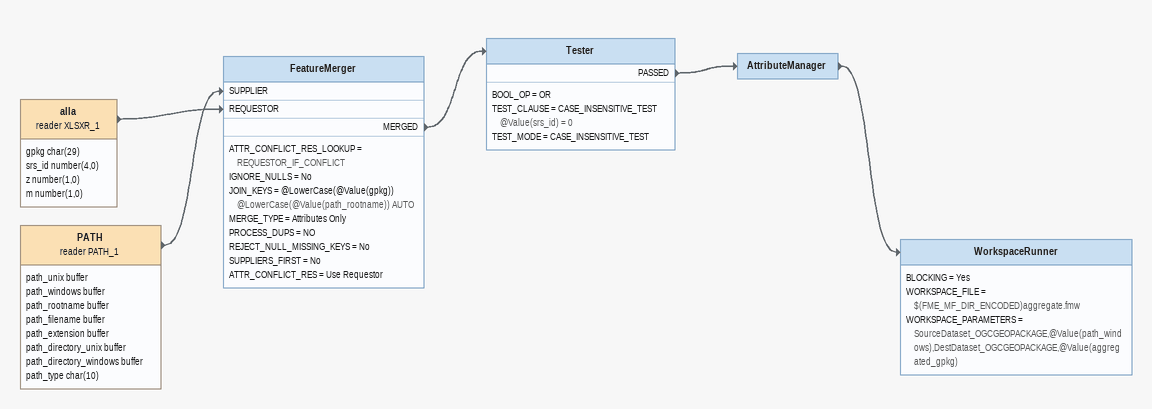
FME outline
alla (reader XLSXR_1)
    attributes: gpkg char(29), srs_id number(4,0), z number(1,0), m number(1,0)
    -> FeatureMerger [REQUESTOR]
PATH (reader PATH_1)
    attributes: path_unix buffer, path_windows buffer, path_rootname buffer, path_filename buffer, path_extension buffer, path_directory_unix buffer, path_directory_windows buffer, path_type char(10)
    -> FeatureMerger [SUPPLIER]
FeatureMerger
    ATTR_CONFLICT_RES_LOOKUP = REQUESTOR_IF_CONFLICT
    IGNORE_NULLS = No
    JOIN_KEYS = @LowerCase(@Value(gpkg)) @LowerCase(@Value(path_rootname)) AUTO
    MERGE_TYPE = Attributes Only
    PROCESS_DUPS = NO
    REJECT_NULL_MISSING_KEYS = No
    SUPPLIERS_FIRST = No
    ATTR_CONFLICT_RES = Use Requestor
    MERGED -> Tester
Tester
    BOOL_OP = OR
    TEST_CLAUSE = CASE_INSENSITIVE_TEST @Value(srs_id) = 0
    TEST_MODE = CASE_INSENSITIVE_TEST
    PASSED -> AttributeManager
AttributeManager
    -> WorkspaceRunner
WorkspaceRunner
    BLOCKING = Yes
    WORKSPACE_FILE = $(FME_MF_DIR_ENCODED)aggregate.fmw
    WORKSPACE_PARAMETERS = SourceDataset_OGCGEOPACKAGE,@Value(path_windows),DestDataset_OGCGEOPACKAGE,@Value(aggregated_gpkg)
